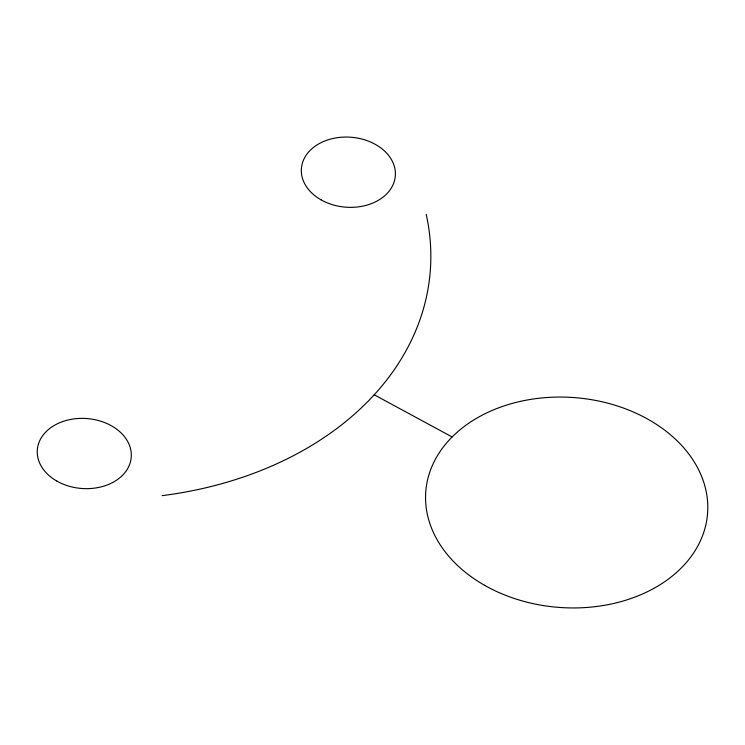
<?xml version="1.0" encoding="UTF-8"?>
<svg xmlns="http://www.w3.org/2000/svg" width="745" height="745" viewBox="0 0 745 745"><rect width="100%" height="100%" fill="white"/><g stroke="black" fill="none" stroke-linecap="round" stroke-linejoin="round"><path stroke-width="1.12" d="M374.232 394.803L452.085 436.942M426.215 214.346A341.508 254.194 4.5 0 1 162.131 495.649M484.688 585.365A141.317 105.185 4.5 0 0 707.145 517.542A141.317 105.185 4.5 0 0 508.183 404.6A141.317 105.185 4.5 0 0 484.688 585.365M56.946 481.13A47.103 35.062 4.5 0 0 131.101 458.52A47.103 35.062 4.5 0 0 64.778 420.878A47.103 35.062 4.5 0 0 56.946 481.13M321.03 199.828A47.103 35.062 4.5 0 0 395.185 177.217A47.103 35.062 4.5 0 0 328.862 139.566A47.103 35.062 4.5 0 0 321.03 199.828"/></g></svg>
